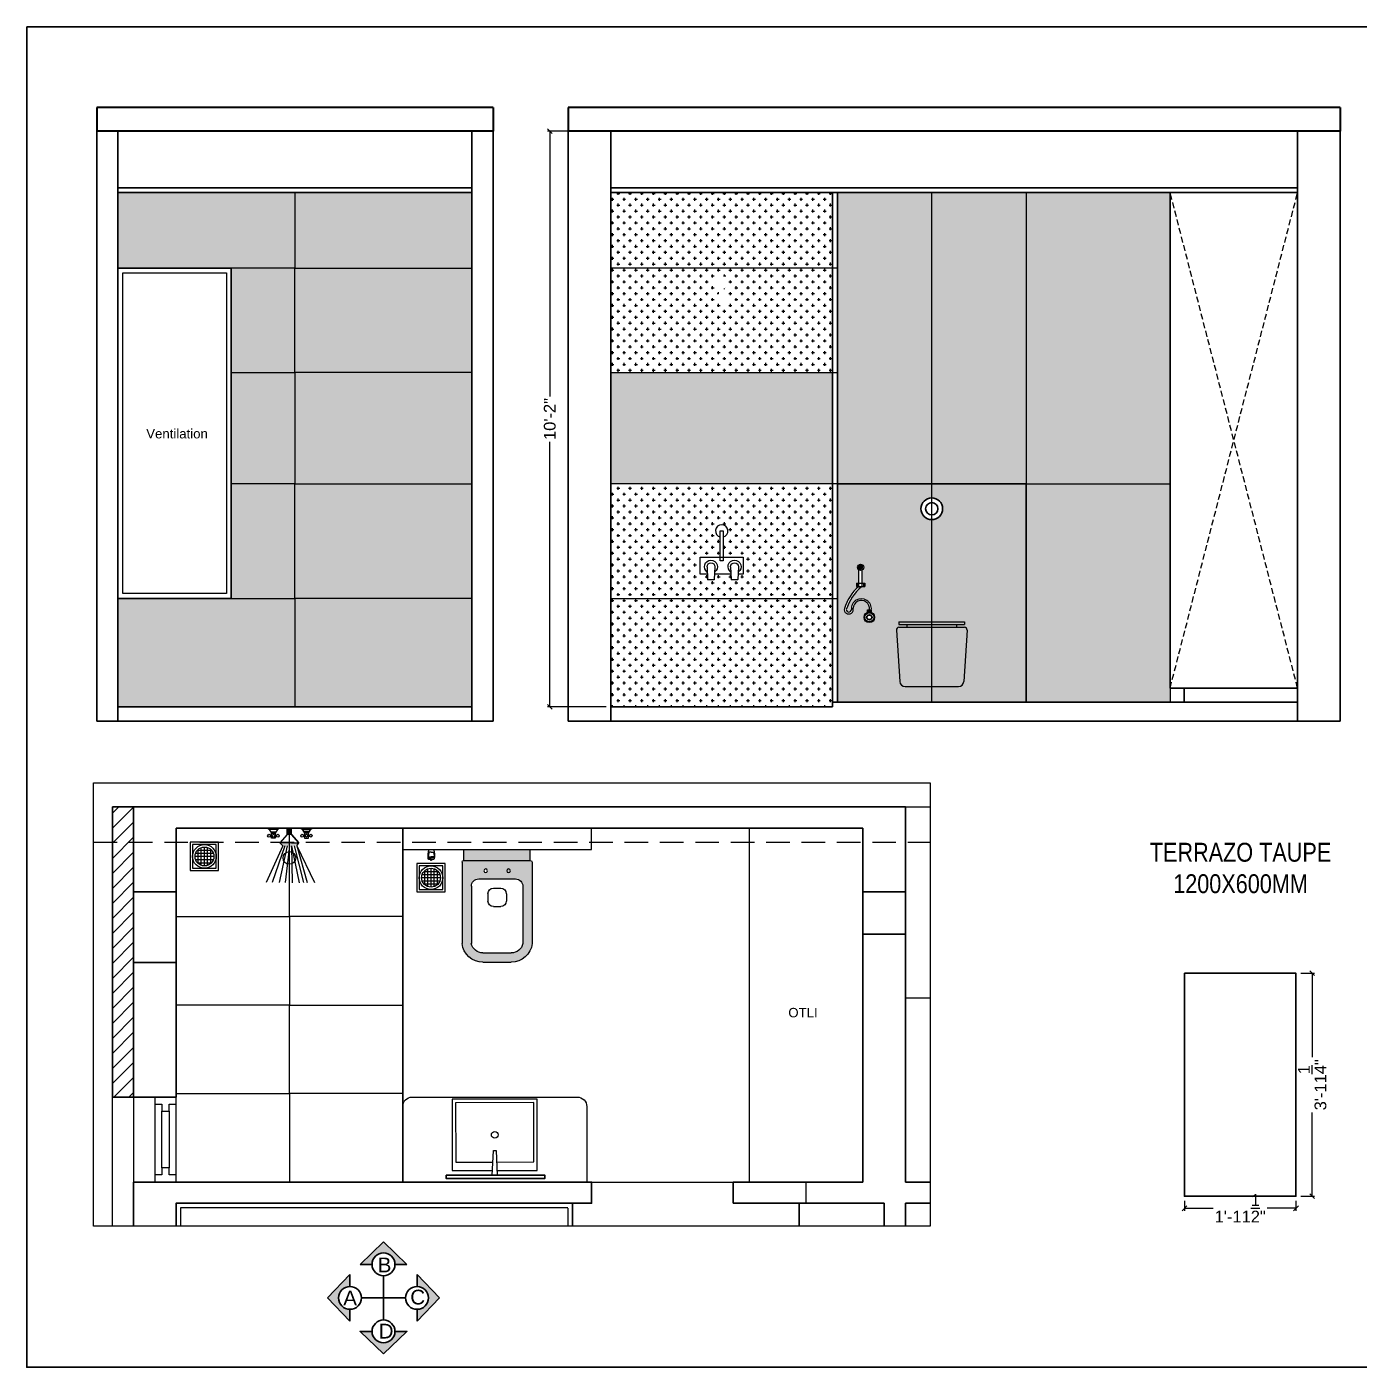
# Model space of a CAD drawing. Header units: millimetres. Extents: x 56222 to 3066687, y -650199 to -121287.
# Drawn here: x 156543.1 to 156825.4, y -181198 to -180914 of the extents above; entities that cross this region are included whole.
import ezdxf

# ---------------------------------------------------------------- set-up
doc = ezdxf.new("R2010")
doc.units = ezdxf.units.MM
doc.header["$MEASUREMENT"] = 0
doc.header["$PDMODE"] = 35
doc.linetypes.add('DASHED2', pattern=[0.375, 0.25, -0.125])
doc.linetypes.add('HIDDEN', pattern=[0.375, 0.25, -0.125])
doc.layers.get('Defpoints').update_dxf_attribs({"color": 220})
for name, color, linetype, lineweight in [('BEAM', 160, 'HIDDEN', 25), ('COLUMN', 1, 'Continuous', 30), ('dim05', 1, 'Continuous', 13), ('DIMENSIONS', 164, 'Continuous', 9), ('ELEC.', 5, 'Continuous', 20), ('Electrical', 84, 'Continuous', 30), ('ELEVATION', 250, 'Continuous', 9), ('FIRST FLOOR', 7, 'Continuous', 9), ('FIRST FLOOR ( DW_RAIL )', 7, 'Continuous', 9), ('FIRST FLOOR ( TEXT )', 7, 'Continuous', 9), ('FIRST FLOOR_( PLine )_', 251, 'Continuous', 30), ('Flooring', 253, 'Continuous', 30), ('FURNITURE', 32, 'Continuous', 9), ('GROUND FLOOR  ( DIM )', 7, 'Continuous', 9), ('HACHA', 253, 'Continuous', 5), ('Text', 7, 'Continuous', 15), ('TILE', 14, 'Continuous', 9), ('UTILITY', 48, 'Continuous', 9), ('wall', 7, 'Continuous', 30), ('XX~SLAB ( BEAM )~ ( DIM )', 7, 'Continuous', 9)]:
    doc.layers.add(name, color=color, linetype=linetype, lineweight=lineweight)
doc.layers.add('SANIT', color=232, linetype='Continuous')
doc.layers.add('WC-DET', color=8, linetype='Continuous')
doc.layers.add('XX~SLAB ( PLINE )', color=251, linetype='Continuous', plot=False)
doc.styles.add('Arial', font='arial.ttf')
doc.styles.add('KATHA', font='swissc.ttf')
doc.styles.get("Standard").update_dxf_attribs({"font": 'arial.ttf', "height": 6})
doc.dimstyles.new('ISO-25', dxfattribs={"dimtxt": 2.5, "dimasz": 1, "dimexe": 0.5, "dimexo": 1, "dimtad": 0, "dimdec": 1, "dimlunit": 4, "dimtxsty": 'Standard', "dimblk": 'OBLIQUE', "dimcen": 2.5, "dimclrd": 1, "dimclre": 1, "dimclrt": 5, "dimadec": 0, "dimazin": 0, "dimtfac": 1, "dimtdec": 1, "dimtmove": 0, "dimatfit": 3, "dimfxl": 1, "dimlwd": -1, "dimarcsym": 0})
pattern_1 = [(0, (4120.6146, 1908.2608), (1.25, 1.25), [0.625, -1.875]), (90, (4120.9271, 1907.9483), (-1.25, 1.25), [0.625, -1.875])]
pattern_2 = [(45, (4120.61463, 1908.260756), (0.132582521472, 0.22097086912), [1, -0.5]), (135, (4120.61463, 1908.260756), (0.132582521472, -0.22097086912), [1, -0.5])]

# ---------------------------------------------------------------- blocks, each defined once
blk = doc.blocks.new('A$C07311617')
at = {"layer": 'UTILITY'}
h = blk.add_hatch(color=7, dxfattribs=at)
h.paths.add_polyline_path([(-3.13, 2.02), (-3.13, 0), (-3.74, 0), (-3.74, 0.46), (-3.74, 1.42)])
h.paths.add_polyline_path([(-3.13, 0), (-3.13, -0.46), (-3.13, -2.02), (-3.74, -1.59), (-3.74, -0.46), (-3.74, 0)])
h = blk.add_hatch(color=7, dxfattribs=at)
h.paths.add_polyline_path([(0, 0.46), (0, 0), (-1.35, 0), (-1.35, 0.46)])
h.paths.add_polyline_path([(0, 0), (0, -0.46), (-1.35, -0.46), (-1.35, 0)])
at = {"layer": 'UTILITY', "color": 7}
for p, q in [((-3.74, 1.42), (-11.52, 4.9)), ((-3.74, 0.94), (-11.52, 3.66)), ((-1.74, 3.79), (-1.74, 4.05)), ((-1.74, 2.99), (-1.74, 2.72)), ((-1.47, 3.79), (-1.47, 4.05)), ((-1.47, 2.99), (-1.47, 2.72)), ((-0.8, 3.9), (-0.8, 2.88)), ((-0.27, 2.44), (-0.27, 4.33)), ((-3.74, 0.46), (-11.52, 2.15)), ((-3.74, 0), (-11.52, 0.93)), ((-3.13, 2.02), (-3.74, 1.42)), ((-3.13, -0.46), (-3.13, 2.02)), ((-1.35, 0.46), (-3.13, 2.02)), ((-3.13, 0.46), (-3.13, 1.42)), ((-1.35, -0.46), (-1.35, 0.46)), ((-1.35, 0.46), (0, 0.46)), ((0, -0.46), (0, 0.46)), ((-3.74, -0.46), (-11.62, -0.61)), ((-3.74, -0.46), (-11.57, -2.09)), ((-3.74, -1.03), (-11.52, -2.96)), ((-3.74, -1.59), (-11.52, -5.3)), ((-3.74, -1.59), (-11.52, -3.73)), ((-3.74, -1.59), (-3.13, -2.02)), ((-3.13, -0.46), (-3.13, -2.02)), ((-1.35, -0.46), (-3.13, -2.02)), ((-1.35, -0.46), (0, -0.46)), ((-0.27, -2.68), (-0.27, -4.56)), ((-1.74, -3.22), (-1.74, -2.95)), ((-1.74, -4.02), (-1.74, -4.29)), ((-1.47, -3.22), (-1.47, -2.95)), ((-1.47, -4.02), (-1.47, -4.29)), ((-0.8, -4.13), (-0.8, -3.11))]:
    blk.add_line(p, q, dxfattribs=at)
for points in [[(-1.07, 2.99), (-2.14, 2.99), (-2.14, 3.79), (-1.07, 3.79)], [(-1.07, -3.22), (-2.14, -3.22), (-2.14, -4.02), (-1.07, -4.02)]]:
    blk.add_lwpolyline(points, close=True, dxfattribs=at)
for points in [[(-1.35, 0.46), (-3.13, 2.02)], [(-3.13, -2.02), (-1.35, -0.46)]]:
    blk.add_lwpolyline(points, dxfattribs=at)
for centre, radius in [((-1.6, 4.32), 0.298), ((-1.6, 3.39), 0.298), ((-6.31, 0), 1.33), ((-1.6, 2.45), 0.298), ((-1.6, -2.69), 0.298), ((-1.6, -3.62), 0.298), ((-1.6, -4.55), 0.298)]:
    blk.add_circle(centre, radius, dxfattribs=at)
for centre, start, end in [((-1.47, 5.26), 285.2551, 344.7449), ((-1.47, 1.52), 15.2551, 74.7449), ((-1.47, -1.75), 285.2551, 344.7449), ((-1.47, -5.49), 15.2551, 74.7449)]:
    blk.add_arc(centre, 1.52, start, end, dxfattribs=at)
blk = doc.blocks.new('_Oblique')
at = {"layer": 'wall', "color": 0, "lineweight": -2}
blk.add_line((-0.5, -0.5), (0.5, 0.5), dxfattribs=at)
blk = doc.blocks.new('*D424')
at = {"layer": 'Defpoints', "color": 0, "lineweight": 25, "transparency": 16777216}
for p in [(156788.39, -181161.75), (156812.01, -181161.75), (156812.01, -181164.31)]:
    blk.add_point(p, dxfattribs=at)
at = {"layer": 'dim05', "color": 1, "linetype": 'Continuous', "lineweight": -2, "transparency": 16777216}
for p, q in [((156788.39, -181162.75), (156788.39, -181164.81)), ((156812.01, -181162.75), (156812.01, -181164.81))]:
    blk.add_line(p, q, dxfattribs=at)
at = {"layer": 'dim05', "color": 1, "linetype": 'Continuous', "transparency": 16777216}
for p, q in [((156788.39, -181164.31), (156794.49, -181164.31)), ((156812.01, -181164.31), (156805.91, -181164.31))]:
    blk.add_line(p, q, dxfattribs=at)
at = {"layer": 'dim05', "color": 1, "transparency": 16777216, "rotation": 180}
blk.add_blockref('_Oblique', (156788.39, -181164.31), dxfattribs=at)
at = {"layer": 'dim05', "color": 1, "transparency": 16777216}
blk.add_blockref('_Oblique', (156812.01, -181164.31), dxfattribs=at)
at = {"layer": 'dim05', "color": 5, "lineweight": 25, "transparency": 16777216, "insert": (156800.2, -181164.31), "char_height": 2.5, "attachment_point": 5, "style": 'Arial'}
blk.add_mtext('1\'-11{\\H1x;\\S1/2;}"', dxfattribs=at)
blk = doc.blocks.new('*D425')
at = {"layer": 'Defpoints', "color": 0, "lineweight": 25, "transparency": 16777216}
for p in [(156812.01, -181114.51), (156815.46, -181114.51), (156812.01, -181161.75)]:
    blk.add_point(p, dxfattribs=at)
at = {"layer": 'dim05', "color": 1, "linetype": 'Continuous', "lineweight": -2, "transparency": 16777216}
for p, q in [((156813.01, -181114.51), (156815.96, -181114.51)), ((156813.01, -181161.75), (156815.96, -181161.75))]:
    blk.add_line(p, q, dxfattribs=at)
at = {"layer": 'dim05', "color": 1, "linetype": 'Continuous', "transparency": 16777216}
for p, q in [((156815.46, -181114.51), (156815.46, -181132.26)), ((156815.46, -181161.75), (156815.46, -181143.99))]:
    blk.add_line(p, q, dxfattribs=at)
at = {"layer": 'dim05', "color": 1, "transparency": 16777216}
for p, rotation in [((156815.46, -181114.51), 90), ((156815.46, -181161.75), 270)]:
    blk.add_blockref('_Oblique', p, dxfattribs=dict(at, rotation=rotation))
at = {"layer": 'dim05', "color": 5, "lineweight": 25, "transparency": 16777216, "insert": (156815.46, -181138.13), "char_height": 2.5, "attachment_point": 5, "rotation": 90, "style": 'Arial'}
blk.add_mtext('3\'-11{\\H1x;\\S1/4;}"', dxfattribs=at)
blk = doc.blocks.new('A$C3EC62B37')
at = {"layer": 'FURNITURE', "lineweight": 30, "ltscale": 0.25, "true_color": 0xffffff}
h = blk.add_hatch(color=7, dxfattribs=at)
h.dxf.hatch_style = 1
h.paths.add_polyline_path([(-12.22, 0), (-12.22, 2.35), (-26.26, 2.35), (-26.26, 0)])
h.paths.add_polyline_path([(-26.26, 2.35), (-12.22, 2.35, 0.414214), (-11.83, 2.74), (-11.83, 19.96, 0.388639), (-16.24, 23.87), (-22.38, 23.87, 0.379499), (-26.65, 19.96), (-26.65, 2.74, 0.414214)])
h.paths.add_polyline_path([(-15.35, 6.26), (-23.13, 6.26, -0.414214), (-24.7, 7.83), (-24.7, 19.96, -0.349567), (-22.37, 21.91), (-16.24, 21.91, -0.364948), (-13.78, 19.96), (-13.78, 7.83, -0.414214)], flags=16)
h.paths.add_polyline_path([(-18.46, 8.22), (-20.02, 8.22, -0.414214), (-21.2, 9.39), (-21.2, 10.96, -0.414214), (-20.02, 12.13), (-18.46, 12.13, -0.414214), (-17.28, 10.96), (-17.28, 9.39, -0.414214)], flags=0)
h.paths.add_polyline_path([(-22.06, 4.53, -1), (-21.27, 4.53, -1)], flags=16)
at = {"layer": 'FURNITURE', "color": 0, "linetype": 'ByBlock', "lineweight": -2}
for p, q in [((-22.24, 23.87), (-16.24, 23.87)), ((-26.65, 2.74), (-26.65, 19.96)), ((-24.7, 7.83), (-24.7, 19.96)), ((-22.24, 21.91), (-16.24, 21.91)), ((-13.78, 7.83), (-13.78, 19.96)), ((-11.83, 2.74), (-11.83, 19.96)), ((-20.02, 12.13), (-18.46, 12.13)), ((-21.2, 9.39), (-21.2, 10.96)), ((-17.28, 9.39), (-17.28, 10.96)), ((-23.13, 6.26), (-15.35, 6.26)), ((-20.02, 8.22), (-18.46, 8.22)), ((-26.26, 2.35), (-12.22, 2.35)), ((-26.26, 2.35), (-26.26, 0)), ((-26.26, 0), (-12.22, 0)), ((-26.26, 0), (-12.22, 0)), ((-12.22, 2.35), (-12.22, 0))]:
    blk.add_line(p, q, dxfattribs=at)
for centre in [(-21.66, 4.53), (-16.81, 4.53)]:
    blk.add_circle(centre, 0.391, dxfattribs=at)
for centre, radius, start, end in [((-22.31, 19.5), 4.37, 89.0873, 174.0395), ((-16.17, 19.5), 4.37, 5.9605, 90.9127), ((-22.31, 19.48), 2.44, 88.437, 168.6348), ((-16.17, 19.48), 2.44, 11.3652, 91.563), ((-20.02, 10.96), 1.17, 90, 180), ((-18.46, 10.96), 1.17, 0, 90), ((-20.02, 9.39), 1.17, 180, 270), ((-18.46, 9.39), 1.17, 270, 0), ((-23.13, 7.83), 1.57, 180, 270), ((-15.35, 7.83), 1.57, 270, 0), ((-26.26, 2.74), 0.391, 180, 270), ((-12.22, 2.74), 0.391, 270, 0)]:
    blk.add_arc(centre, radius, start, end, dxfattribs=at)
blk = doc.blocks.new('NAHNYsquare')
at = {"color": 253}
for p, q in [((4.89, -2.32), (1.11, -2.32)), ((4.49, -1.65), (1.51, -1.65)), ((1.67, -4.48), (1.67, -1.49)), ((2.33, -4.87), (2.33, -1.1)), ((3, -0.99), (3, -4.99)), ((3.67, -4.87), (3.67, -1.1)), ((4.33, -4.48), (4.33, -1.49)), ((5, -2.99), (1, -2.99)), ((4.89, -3.65), (1.11, -3.65)), ((4.49, -4.32), (1.51, -4.32))]:
    blk.add_line(p, q, dxfattribs=at)
for points in [[(0, -5.99), (6, -5.99), (6, 0.01), (0, 0.01)], [(0.5, -5.49), (5.5, -5.49), (5.5, -0.49), (0.5, -0.49)]]:
    blk.add_lwpolyline(points, close=True)
for radius in [2.5, 2]:
    blk.add_circle((3, -2.99), radius)
blk = doc.blocks.new('A$C775F2B7C')
at = {"layer": 'WC-DET', "color": 7}
for points in [[(0.02, 0.076), (0.007, 0.076, 0.150223), (0, 0.06), (0, 0.037), (0.007, 0.004, 0.333354), (0.011, 0), (0.025, 0), (0.038, 0, 0.333354), (0.043, 0.004), (0.05, 0.037), (0.05, 0.06, 0.150223), (0.043, 0.076), (0.03, 0.076)], [(0.025, 0.02), (0.012, 0.02, -0.354974), (0.007, 0.023), (0, 0.057)], [(0.02, 0.076), (0.02, 0.082, -0.414214), (0.021, 0.083), (0.025, 0.083)], [(0.025, 0.076), (0.02, 0.076, 0.150223)], [(0.03, 0.076), (0.03, 0.082, 0.414214), (0.029, 0.083), (0.025, 0.083)], [(0.025, 0.02), (0.038, 0.02, 0.354974), (0.042, 0.023), (0.05, 0.057)]]:
    blk.add_lwpolyline(points, format="xyb", dxfattribs=at)
at = {"layer": 'WC-DET'}
for points in [[(0, 0.063), (0.025, 0.063)], [(0, 0.057), (0.025, 0.057)], [(0.001, 0.065), (0.025, 0.065)], [(0.049, 0.065), (0.025, 0.065)], [(0.049, 0.063), (0.025, 0.063)], [(0.05, 0.057), (0.025, 0.057)]]:
    blk.add_lwpolyline(points, dxfattribs=at)
at = {"layer": 'WC-DET', "color": 7}
blk.add_lwpolyline([(0.03, 0.076), (0.025, 0.076)], dxfattribs=at)
blk = doc.blocks.new('sda sdasd')
at = {"ltscale": 0.25, "true_color": 0xffffff}
h = blk.add_hatch(color=7, dxfattribs=at)
h.dxf.hatch_style = 1
h.paths.add_polyline_path([(46521.76, -32072.17, 0.433848), (46521.2, -32071.58), (46507.32, -32071.58, 0.433848), (46506.76, -32072.17), (46507.49, -32083.1, 0.394848), (46508.6, -32084.15), (46519.92, -32084.15, 0.394848), (46521.03, -32083.1)])
h.paths.add_polyline_path([(46521.2, -32070.46), (46507.32, -32070.46), (46507.32, -32071.02), (46521.2, -32071.02)])
h.paths.add_polyline_path([(46519.53, -32071.02), (46508.99, -32071.02), (46508.99, -32071.58), (46519.53, -32071.58)])
at = {"layer": 'SANIT'}
for p, q in [((46507.32, -32070.46), (46507.32, -32071.02)), ((46507.32, -32070.46), (46521.2, -32070.46)), ((46507.32, -32071.02), (46521.2, -32071.02)), ((46507.32, -32071.58), (46521.2, -32071.58)), ((46508.99, -32071.02), (46508.99, -32071.58)), ((46519.53, -32071.02), (46519.53, -32071.58)), ((46521.2, -32070.46), (46521.2, -32071.02)), ((46506.76, -32072.17), (46507.49, -32083.1)), ((46521.76, -32072.17), (46521.03, -32083.1)), ((46508.6, -32084.15), (46519.92, -32084.15))]:
    blk.add_line(p, q, dxfattribs=at)
for centre, radius, start, end in [((46507.32, -32072.14), 0.558, 90, 183.8141), ((46521.2, -32072.14), 0.558, 356.1859, 90), ((46508.6, -32083.03), 1.12, 183.8141, 270), ((46519.92, -32083.03), 1.12, 270, 356.1859)]:
    blk.add_arc(centre, radius, start, end, dxfattribs=at)
blk = doc.blocks.new('404COK-E')
for p, q in [((0.82, 0, 1), (0.7, -2.68, 1)), ((-0.82, 0, 1), (-0.7, -2.68, 1)), ((-0.57, -2.8, 1), (0.57, -2.8, 1))]:
    blk.add_line(p, q)
for centre, radius, start, end in [((0, 0, 1), 1.38, 304.096, 235.904), ((0, 0, 1), 0.824, 0, 180), ((-0.57, -2.68, 1), 0.125, 180, 270), ((0.57, -2.68, 1), 0.125, 270, 0)]:
    blk.add_arc(centre, radius, start, end)
blk = doc.blocks.new('HANDSPRAY')
at = {"layer": 'SANIT'}
h = blk.add_hatch(dxfattribs=at)
h.set_pattern_fill('DOTS', color=256, scale=100, angle=270, style=0)
h.set_pattern_definition([(90, (24140.49514, 35168.0262), (0.2395833333, 0.1197916667), [0, -0.2395833333])])
h.paths.add_polyline_path([(20863.85, 3019.23, -1), (20863.05, 3019.23, -1)])
for p, q in [((20863.11, 3015.12), (20863.11, 3018.66)), ((20863.79, 3015.12), (20863.79, 3018.66)), ((20862.56, 3015.89), (20862.86, 3015.89)), ((20862.56, 3015.89), (20862.56, 3015.12)), ((20862.56, 3015.12), (20864.33, 3015.12)), ((20862.86, 3015.89), (20862.86, 3015.12)), ((20864.04, 3015.89), (20864.33, 3015.89)), ((20864.04, 3015.89), (20864.04, 3015.12)), ((20864.33, 3015.89), (20864.33, 3015.12)), ((20864.94, 3010.18), (20865.73, 3010.18)), ((20864.94, 3009.63), (20864.94, 3010.18)), ((20865.05, 3010.18), (20865.05, 3009.68)), ((20865.17, 3009.53), (20865.17, 3009.52)), ((20865.21, 3010.18), (20865.21, 3009.71)), ((20865.47, 3010.18), (20865.47, 3009.7)), ((20865.5, 3009.53), (20865.5, 3009.51)), ((20865.63, 3010.18), (20865.63, 3009.66)), ((20865.73, 3009.63), (20865.73, 3010.18))]:
    blk.add_line(p, q, dxfattribs=at)
blk.add_lwpolyline([(20862.86, 3015.89), (20864.33, 3015.89)], dxfattribs=at)
for centre, radius in [((20863.45, 3019.23), 0.663), ((20863.45, 3019.23), 0.398), ((20865.31, 3008.61), 1.11), ((20865.31, 3008.61), 0.929), ((20865.31, 3008.61), 0.575), ((20865.31, 3008.61), 0.486)]:
    blk.add_circle(centre, radius, dxfattribs=at)
for centre, radius, start, end in [((20869.69, 3007.47), 10.13, 130.9639, 162.7048), ((20871.18, 3006.67), 11.34, 131.8666, 161.6382), ((20863.62, 3010.44), 2.12, 353.1553, 184.7321), ((20863.62, 3010.44), 1.75, 353.1553, 176.3727), ((20860.95, 3010.28), 0.955, 168.0925, 16.222), ((20860.96, 3010.27), 0.543, 182.6562, 359.3006)]:
    blk.add_arc(centre, radius, start, end, dxfattribs=at)
blk = doc.blocks.new('*D653')
at = {"layer": 'Defpoints', "color": 0, "lineweight": 25, "transparency": 16777216}
for p in [(156653.93, -180936.06), (156666.85, -180936.06), (156666.85, -181058.06)]:
    blk.add_point(p, dxfattribs=at)
at = {"layer": 'dim05', "color": 1, "linetype": 'Continuous', "lineweight": -2, "transparency": 16777216}
for p, q in [((156665.85, -180936.06), (156653.43, -180936.06)), ((156665.85, -181058.06), (156653.43, -181058.06))]:
    blk.add_line(p, q, dxfattribs=at)
at = {"layer": 'dim05', "color": 1, "linetype": 'Continuous', "transparency": 16777216}
for p, q in [((156653.93, -180936.06), (156653.93, -180992.26)), ((156653.93, -181058.06), (156653.93, -181001.87))]:
    blk.add_line(p, q, dxfattribs=at)
at = {"layer": 'dim05', "color": 1, "transparency": 16777216}
for p, rotation in [((156653.93, -180936.06), 90), ((156653.93, -181058.06), 270)]:
    blk.add_blockref('_Oblique', p, dxfattribs=dict(at, rotation=rotation))
at = {"layer": 'dim05', "color": 5, "lineweight": 25, "transparency": 16777216, "insert": (156653.93, -180997.06), "char_height": 2.5, "attachment_point": 5, "rotation": 90, "style": 'Arial'}
blk.add_mtext('10\'-2"', dxfattribs=at)

msp = doc.modelspace()

# ---------------------------------------------------------------- hatches: boundary and pattern name
at = {"layer": 'GROUND FLOOR  ( DIM )'}
h = msp.add_hatch(dxfattribs=at)
h.set_pattern_fill('ANSI31', color=256, scale=18, style=0)
h.set_pattern_definition([(45, (18297.9014, -13845.1994), (-1.590990258, 1.590990258), [])])
h.paths.add_polyline_path([(156561.263, -181079.249), (156565.763, -181079.249), (156565.763, -181140.749), (156561.263, -181140.749)])
at = {"layer": 'Text', "true_color": 0x939598}
h = msp.add_hatch(color=252, dxfattribs=at)
h.dxf.hatch_style = 1
h.paths.add_polyline_path([(156630.561, -181183.293), (156625.8, -181178.338), (156625.8, -181180.872, -1), (156625.8, -181185.713), (156625.8, -181188.247)])
h.paths.add_polyline_path([(156623.652, -181190.395), (156621.118, -181190.395, -0.4142136), (156618.697, -181192.816, -0.4142136), (156616.277, -181190.395), (156613.743, -181190.395), (156618.697, -181195.156)])
h.paths.add_polyline_path([(156611.595, -181188.247), (156611.595, -181185.713, -1), (156611.595, -181180.872), (156611.595, -181178.338), (156606.834, -181183.293)])
h.paths.add_polyline_path([(156618.697, -181173.77, -0.4142136), (156621.118, -181176.19), (156623.652, -181176.19), (156618.697, -181171.429), (156613.743, -181176.19), (156616.277, -181176.19, -0.4142136)])
at = {"layer": 'XX~SLAB ( BEAM )~ ( DIM )', "linetype": 'Continuous', "lineweight": 25, "true_color": 0xcc9071, "transparency": 33554607}
h = msp.add_hatch(dxfattribs=at)
h.set_pattern_fill('CROSS', color=33, scale=5)
h.set_pattern_definition(pattern_1)
h.paths.add_polyline_path([(156637.443, -181035.064), (156599.943, -181035.064), (156599.943, -181058.064), (156637.443, -181058.064)])
h.paths.add_polyline_path([(156599.943, -181035.064), (156562.443, -181035.064), (156562.443, -181058.064), (156599.943, -181058.064)])
h.paths.add_polyline_path([(156637.443, -181010.82), (156599.943, -181010.82), (156599.943, -181035.064), (156637.443, -181035.064)])
h.paths.add_polyline_path([(156599.943, -181010.82), (156586.443, -181010.82), (156586.443, -181035.064), (156599.943, -181035.064)])
h.paths.add_polyline_path([(156637.443, -180965.064), (156599.943, -180965.064), (156599.943, -180987.198), (156637.443, -180987.198)])
h.paths.add_polyline_path([(156599.943, -180965.064), (156586.443, -180965.064), (156586.443, -180987.198), (156599.943, -180987.198)])
h.paths.add_polyline_path([(156637.443, -180949.064), (156599.943, -180949.064), (156599.943, -180965.064), (156637.443, -180965.064)])
h.paths.add_polyline_path([(156599.943, -180949.064), (156562.443, -180949.064), (156562.443, -180965.064), (156586.443, -180965.064), (156599.943, -180965.064)])
h = msp.add_hatch(dxfattribs=at)
h.set_pattern_fill('CROSS', color=33, scale=5)
h.set_pattern_definition(pattern_1)
h.paths.add_polyline_path([(156713.847, -181035.064), (156666.847, -181035.064), (156666.847, -181058.064), (156713.847, -181058.064)])
h.paths.add_polyline_path([(156713.847, -181010.82), (156666.847, -181010.82), (156666.847, -181035.064), (156713.847, -181035.064)])
h.paths.add_polyline_path([(156694.879, -181026.316), (156694.879, -181029.93), (156693.813, -181029.93), (156693.762, -181031.027, -0.4142136), (156693.637, -181031.152), (156692.489, -181031.152, -0.3871275), (156692.364, -181031.038), (156692.312, -181029.93), (156688.813, -181029.93), (156688.762, -181031.027, -0.4142136), (156688.637, -181031.152), (156687.489, -181031.152, -0.3871275), (156687.364, -181031.038), (156687.312, -181029.93), (156685.814, -181029.93), (156685.814, -181026.316), (156690.046, -181026.316), (156690.046, -181022.058, -8.6729283), (156690.648, -181022.058), (156690.648, -181026.316)], flags=16)
h.paths.add_polyline_path([(156713.847, -180965.064), (156666.847, -180965.064), (156666.847, -180987.198), (156713.847, -180987.198)])
h.paths.add_polyline_path([(156692.39, -180972.362), (156688.357, -180972.362), (156689.901, -180970.19), (156689.901, -180969.443, -5.8284271), (156690.847, -180969.443), (156690.847, -180970.19)], flags=16)
h.paths.add_polyline_path([(156713.847, -180949.064), (156666.847, -180949.064), (156666.847, -180965.064), (156713.847, -180965.064)])
at = {"layer": 'XX~SLAB ( BEAM )~ ( DIM )', "linetype": 'Continuous', "lineweight": 25, "true_color": 0xeee0cd, "transparency": 33554687}
h = msp.add_hatch(dxfattribs=at)
h.set_pattern_fill('HOUND', color=254, angle=45)
h.set_pattern_definition([(45, (3514.75256, -139.32774), (0.132582521472, 0.22097086912), [1, -0.5]), (135, (3514.75256, -139.32774), (0.132582521472, -0.22097086912), [1, -0.5])])
h.paths.add_polyline_path([(156785.343, -181010.82), (156754.847, -181010.82), (156754.847, -181057.064), (156785.343, -181057.064)])
h.paths.add_polyline_path([(156785.343, -180949.064), (156754.847, -180949.064), (156754.847, -181010.82), (156785.343, -181010.82)])
h.paths.add_polyline_path([(156754.847, -181010.82), (156734.847, -181010.82), (156734.847, -181013.76, -0.4142136), (156737.151, -181016.064, -0.4142136), (156734.847, -181018.368), (156734.847, -181040.064), (156741.79, -181040.064), (156741.79, -181040.623), (156740.114, -181040.623), (156740.114, -181041.181), (156741.79, -181041.181, -0.4338481), (156742.347, -181041.777), (156741.618, -181052.705, -0.3948479), (156740.504, -181053.747), (156734.847, -181053.747), (156734.847, -181057.064), (156754.847, -181057.064)])
h.paths.add_polyline_path([(156734.847, -181018.368, -0.4142136), (156732.543, -181016.064, -0.4142136), (156734.847, -181013.76), (156734.847, -181010.82), (156714.847, -181010.82), (156714.847, -181057.064), (156734.847, -181057.064), (156734.847, -181053.747), (156729.19, -181053.747, -0.3948479), (156728.075, -181052.705), (156727.347, -181041.777, -0.4338481), (156727.904, -181041.181), (156729.58, -181041.181), (156729.58, -181040.623), (156727.904, -181040.623), (156727.904, -181040.064), (156734.847, -181040.064)])
h.paths.add_polyline_path([(156720.428, -181028.466, -0.2642405), (156720.104, -181029.035), (156720.104, -181031.813), (156720.649, -181031.813), (156720.649, -181032.582), (156719.932, -181032.582, 0.1306389), (156716.737, -181037.456, 0.9711369), (156717.823, -181037.437, -1.1064971), (156722.048, -181037.515), (156722.048, -181038.072, -0.3034395), (156722.731, -181039.093, -1), (156720.52, -181039.093, -0.3165821), (156721.252, -181038.053), (156721.252, -181037.515), (156721.675, -181037.515, 1.0416003), (156718.189, -181037.151, -1.2814332), (156716.337, -181037.221, -0.1393883), (156719.369, -181032.582), (156718.88, -181032.582), (156718.88, -181031.813), (156719.175, -181031.813), (156719.425, -181031.813), (156719.425, -181029.035, -0.2642405), (156719.101, -181028.466, -1)], flags=16)
h.paths.add_polyline_path([(156720.163, -181028.466, -1), (156719.367, -181028.466, -1)], flags=0)
h.paths.add_polyline_path([(156722.554, -181039.093, -1), (156720.697, -181039.093, -1)], flags=0)
h.paths.add_polyline_path([(156722.2, -181039.093, -1), (156721.051, -181039.093, -1)], flags=0)
h.paths.add_polyline_path([(156722.112, -181039.093, -1), (156721.139, -181039.093, -1)], flags=0)
h = msp.add_hatch(dxfattribs=at)
h.set_pattern_fill('HOUND', color=254, angle=45)
h.set_pattern_definition(pattern_2)
h.paths.add_polyline_path([(156754.847, -180949.064), (156734.847, -180949.064), (156734.847, -181010.82), (156754.847, -181010.82)])
h.paths.add_polyline_path([(156734.847, -180949.064), (156714.847, -180949.064), (156714.847, -181010.82), (156734.847, -181010.82)])
at = {"layer": 'XX~SLAB ( BEAM )~ ( DIM )', "linetype": 'Continuous', "lineweight": 25, "true_color": 0x99371e, "transparency": 33554607}
h = msp.add_hatch(dxfattribs=at)
h.set_pattern_fill('HOUND', color=24, angle=45)
h.set_pattern_definition(pattern_2)
h.paths.add_polyline_path([(156637.443, -180987.198), (156599.943, -180987.198), (156599.943, -181010.82), (156637.443, -181010.82)])
h.paths.add_polyline_path([(156599.943, -180987.198), (156586.443, -180987.198), (156586.443, -181010.82), (156599.943, -181010.82)])
h = msp.add_hatch(dxfattribs=at)
h.set_pattern_fill('HOUND', color=24, angle=45)
h.set_pattern_definition(pattern_2)
h.paths.add_polyline_path([(156713.847, -180987.198), (156666.847, -180987.198), (156666.847, -181010.82), (156713.847, -181010.82)])

# ---------------------------------------------------------------- linework, layer by layer
at = {"color": 6, "lineweight": 30}
for p, q in [((156637.443, -180948.064), (156562.443, -180948.064)), ((156812.347, -180948.064), (156666.847, -180948.064)), ((156637.443, -180949.064), (156562.443, -180949.064)), ((156812.347, -180949.064), (156666.847, -180949.064))]:
    msp.add_line(p, q, dxfattribs=at)
at = {"color": 3, "lineweight": 30, "ltscale": 0.25}
for radius in [2.304, 1.304]:
    msp.add_circle((156734.847, -181016.064), radius, dxfattribs=at)
at = {"layer": 'BEAM', "ltscale": 20}
msp.add_line((156557.265, -181086.749), (156734.478, -181086.749), dxfattribs=at)
at = {"layer": 'COLUMN'}
for points in [[(156565.763, -181097.249), (156574.763, -181097.249), (156574.763, -181112.249), (156565.763, -181112.249)], [(156720.263, -181097.249), (156729.263, -181097.249), (156729.263, -181106.249), (156720.263, -181106.249)]]:
    msp.add_lwpolyline(points, close=True, dxfattribs=at)
at = {"layer": 'dim05', "color": 1, "lineweight": 35}
for p, q in [((156641.943, -180931.064), (156557.943, -180931.064)), ((156557.943, -180931.064), (156557.943, -180936.064)), ((156641.943, -180931.064), (156641.943, -180936.064)), ((156821.347, -180931.064), (156657.847, -180931.064)), ((156657.847, -180931.064), (156657.847, -180936.064)), ((156821.347, -180931.064), (156821.347, -180936.064)), ((156641.943, -180936.064), (156557.943, -180936.064)), ((156821.347, -180936.064), (156657.847, -180936.064))]:
    msp.add_line(p, q, dxfattribs=at)
at = {"layer": 'DIMENSIONS', "color": 18, "lineweight": 30, "true_color": 0x000000}
for p, q in [((156618.697, -181171.429), (156613.743, -181176.19)), ((156618.697, -181171.429), (156623.652, -181176.19)), ((156606.834, -181183.293), (156611.595, -181178.338)), ((156611.595, -181180.872), (156611.595, -181178.338)), ((156616.277, -181176.19), (156613.743, -181176.19)), ((156621.118, -181176.19), (156623.652, -181176.19)), ((156625.8, -181180.872), (156625.8, -181178.338)), ((156630.561, -181183.293), (156625.8, -181178.338)), ((156606.834, -181183.293), (156611.595, -181188.247)), ((156611.595, -181185.713), (156611.595, -181188.247))]:
    msp.add_line(p, q, dxfattribs=at)
at = {"layer": 'ELEVATION', "lineweight": 25, "transparency": 33554600}
msp.add_lwpolyline([(156557.265, -181074.16), (156734.478, -181074.16), (156734.478, -181168.099), (156557.265, -181168.099)], close=True, dxfattribs=at)
at = {"layer": 'FIRST FLOOR'}
for p, q in [((156565.763, -181079.249), (156565.763, -181168.099)), ((156565.763, -181079.249), (156734.478, -181079.249)), ((156729.263, -181158.749), (156729.263, -181079.249)), ((156574.763, -181158.749), (156574.763, -181083.749)), ((156574.763, -181083.749), (156720.263, -181083.749)), ((156720.263, -181158.749), (156720.263, -181083.749)), ((156565.763, -181140.749), (156574.763, -181140.749)), ((156565.763, -181158.749), (156720.263, -181158.749)), ((156662.763, -181163.249), (156662.763, -181158.749)), ((156708.263, -181163.249), (156708.263, -181158.749)), ((156729.263, -181158.749), (156734.478, -181158.749)), ((156574.763, -181168.099), (156574.763, -181163.249)), ((156574.763, -181163.249), (156662.763, -181163.249)), ((156692.763, -181163.249), (156724.763, -181163.249)), ((156724.763, -181163.249), (156724.763, -181168.099)), ((156729.263, -181163.249), (156734.478, -181163.249)), ((156729.263, -181163.249), (156729.263, -181168.099))]:
    msp.add_line(p, q, dxfattribs=at)
at = {"layer": 'FIRST FLOOR', "ltscale": 0.7}
msp.add_lwpolyline([(156561.263, -181168.099), (156561.263, -181079.249), (156565.763, -181079.249)], dxfattribs=at)
at = {"layer": 'FIRST FLOOR ( DW_RAIL )'}
msp.add_lwpolyline([(156570.263, -181140.749), (156570.263, -181142.249), (156571.763, -181142.249), (156571.763, -181143.749), (156573.263, -181143.749), (156573.263, -181155.749), (156571.763, -181155.749), (156571.763, -181157.249), (156570.263, -181157.249), (156570.263, -181158.749), (156574.763, -181158.749), (156574.763, -181157.249), (156573.263, -181157.249), (156573.263, -181155.749), (156571.763, -181155.749), (156571.763, -181143.749), (156573.263, -181143.749), (156573.263, -181142.249), (156574.763, -181142.249), (156574.763, -181140.749), (156570.263, -181140.749), (156570.263, -181158.749), (156574.763, -181158.749), (156574.763, -181140.749)], close=True, dxfattribs=at)
at = {"layer": 'FIRST FLOOR_( PLine )_'}
for p, q in [((156729.263, -181079.249), (156565.763, -181079.249)), ((156565.763, -181079.249), (156565.763, -181140.749)), ((156729.263, -181158.749), (156729.263, -181079.249)), ((156574.763, -181083.749), (156720.263, -181083.749)), ((156574.763, -181140.749), (156574.763, -181083.749)), ((156720.263, -181083.749), (156720.263, -181158.749)), ((156565.763, -181140.749), (156574.763, -181140.749)), ((156720.263, -181158.749), (156692.763, -181158.749)), ((156692.763, -181158.749), (156692.763, -181163.249)), ((156734.478, -181158.749), (156729.263, -181158.749)), ((156692.763, -181163.249), (156724.763, -181163.249)), ((156724.763, -181163.249), (156724.763, -181168.099)), ((156729.263, -181168.099), (156729.263, -181163.249)), ((156729.263, -181163.249), (156734.478, -181163.249))]:
    msp.add_line(p, q, dxfattribs=at)
for points in [[(156574.763, -181163.249), (156662.763, -181163.249), (156662.763, -181158.749), (156565.763, -181158.749), (156565.763, -181163.249)], [(156565.763, -181163.249), (156565.763, -181168.099)], [(156574.763, -181168.099), (156574.763, -181163.249)]]:
    msp.add_lwpolyline(points, dxfattribs=at)
at = {"layer": 'Flooring', "ltscale": 4}
for p, q in [((156637.443, -181058.064), (156562.443, -181058.064)), ((156713.847, -181058.064), (156666.847, -181058.064))]:
    msp.add_line(p, q, dxfattribs=at)
msp.add_lwpolyline([(156713.847, -181058.064), (156713.847, -181057.064), (156812.347, -181057.064)], dxfattribs=at)
at = {"layer": 'FURNITURE', "lineweight": 30}
for p, q in [((156785.347, -181054.064), (156785.347, -180949.064)), ((156812.347, -181054.064), (156785.347, -181054.064)), ((156788.347, -181057.064), (156788.347, -181054.064)), ((156706.763, -181163.249), (156706.763, -181168.099))]:
    msp.add_line(p, q, dxfattribs=at)
at = {"layer": 'FURNITURE', "color": 5, "lineweight": 30, "ltscale": 10000}
msp.add_line((156622.763, -181158.749), (156622.763, -181083.749), dxfattribs=at)
at = {"layer": 'FURNITURE'}
for p, q in [((156696.263, -181158.749), (156696.263, -181083.749)), ((156734.478, -181119.749), (156729.263, -181119.749)), ((156575.763, -181164.153), (156657.763, -181164.153)), ((156575.763, -181168.099), (156575.763, -181164.153)), ((156657.763, -181164.249), (156657.763, -181168.099))]:
    msp.add_line(p, q, dxfattribs=at)
msp.add_lwpolyline([(156661.763, -181158.749), (156622.763, -181158.749), (156622.763, -181142.743, -0.4142132), (156624.763, -181140.743), (156659.763, -181140.743, -0.4142139), (156661.763, -181142.743)], format="xyb", close=True, dxfattribs=at)
for points in [[(156642.756, -181156.3), (156651.268, -181156.285), (156651.259, -181141.191), (156633.259, -181141.212), (156633.268, -181156.306), (156641.78, -181156.3)], [(156642.669, -181154.499), (156650.546, -181154.485), (156650.539, -181141.912), (156633.979, -181141.932), (156633.986, -181154.505), (156641.865, -181154.5)]]:
    msp.add_lwpolyline(points, dxfattribs=at)
msp.add_lwpolyline([(156641.98, -181152.083), (156642.551, -181152.083), (156642.809, -181157.38), (156641.729, -181157.381)], close=True, dxfattribs=at)
at = {"layer": 'FURNITURE', "color": 5, "lineweight": 30, "ltscale": 10000}
msp.add_lwpolyline([(156631.975, -181157.26), (156652.843, -181157.26), (156652.843, -181157.999), (156631.975, -181157.999)], close=True, dxfattribs=at)
at = {"layer": 'FURNITURE', "lineweight": 30}
msp.add_lwpolyline([(156574.763, -181168.099), (156574.763, -181163.249), (156658.763, -181163.249), (156658.763, -181168.099)], dxfattribs=at)
at = {"layer": 'FURNITURE'}
msp.add_circle((156642.263, -181148.738), 0.72, dxfattribs=at)
at = {"layer": 'GROUND FLOOR  ( DIM )'}
msp.add_lwpolyline([(156565.763, -181079.249), (156561.263, -181079.249), (156561.263, -181140.749), (156574.763, -181140.749)], dxfattribs=at)
msp.add_lwpolyline([(156561.263, -181079.249), (156565.763, -181079.249), (156565.763, -181140.749), (156561.263, -181140.749)], close=True, dxfattribs=at)
at = {"layer": 'HACHA', "color": 5, "lineweight": 30}
for p, q in [((156713.847, -181057.064), (156713.847, -180949.064)), ((156714.847, -181057.064), (156714.847, -180949.064))]:
    msp.add_line(p, q, dxfattribs=at)
at = {"layer": 'Text', "color": 18, "lineweight": 30, "true_color": 0x000000}
for p, q in [((156618.697, -181178.611), (156618.697, -181187.974)), ((156630.561, -181183.293), (156625.8, -181188.247)), ((156625.8, -181185.713), (156625.8, -181188.247))]:
    msp.add_line(p, q, dxfattribs=at)
for points in [[(156614.016, -181183.293), (156623.379, -181183.293)], [(156618.697, -181195.156), (156613.745, -181190.391), (156616.277, -181190.393)], [(156618.697, -181195.156), (156623.65, -181190.391), (156621.118, -181190.393)]]:
    msp.add_lwpolyline(points, dxfattribs=at)
for centre in [(156618.697, -181176.19), (156611.595, -181183.293), (156625.8, -181183.293), (156618.697, -181190.395)]:
    msp.add_circle(centre, 2.421, dxfattribs=at)
at = {"layer": 'TILE', "color": 27, "linetype": 'Continuous', "lineweight": 25, "true_color": 0x7d5120}
for points in [[(156666.847, -180949.064), (156714.847, -180949.064), (156714.847, -180965.064), (156666.847, -180965.064)], [(156666.847, -180987.198), (156714.847, -180987.198), (156714.847, -180965.064), (156666.847, -180965.064)], [(156666.847, -180987.198), (156714.847, -180987.198), (156714.847, -181010.82), (156666.847, -181010.82)], [(156666.847, -181035.064), (156714.847, -181035.064), (156714.847, -181010.82), (156666.847, -181010.82)], [(156666.847, -181035.064), (156713.847, -181035.064), (156713.847, -181058.064), (156666.847, -181058.064)]]:
    msp.add_lwpolyline(points, close=True, dxfattribs=at)
at = {"layer": 'TILE', "color": 27, "lineweight": 25, "true_color": 0x7d5120}
for points in [[(156574.763, -181102.499), (156598.763, -181102.499), (156598.763, -181083.749), (156574.763, -181083.749)], [(156622.763, -181102.499), (156598.763, -181102.499), (156598.763, -181083.749), (156622.763, -181083.749)], [(156574.763, -181102.499), (156598.763, -181102.499), (156598.763, -181121.249), (156574.763, -181121.249)], [(156622.763, -181102.499), (156598.763, -181102.499), (156598.763, -181121.249), (156622.763, -181121.249)], [(156574.763, -181139.999), (156598.763, -181139.999), (156598.763, -181121.249), (156574.763, -181121.249)], [(156622.763, -181139.999), (156598.763, -181139.999), (156598.763, -181121.249), (156622.763, -181121.249)], [(156574.763, -181139.999), (156598.763, -181139.999), (156598.763, -181158.749), (156574.763, -181158.749)]]:
    msp.add_lwpolyline(points, close=True, dxfattribs=at)
at = {"layer": 'UTILITY', "ltscale": 3}
msp.add_lwpolyline([(156690.046, -181020.771), (156690.648, -181020.771), (156690.648, -181027.104), (156690.046, -181027.104)], close=True, dxfattribs=at)
msp.add_lwpolyline([(156687.312, -181029.93), (156685.814, -181029.93), (156685.814, -181026.316), (156694.879, -181026.316), (156694.879, -181029.93), (156693.813, -181029.93)], dxfattribs=at)
at = {"layer": 'UTILITY', "ltscale": 3, "elevation": 0.5}
msp.add_lwpolyline([(156692.312, -181029.93), (156688.813, -181029.93)], dxfattribs=at)
at = {"layer": 'UTILITY', "ltscale": 3}
msp.add_arc((156690.347, -181020.771), 1.322, 283.15447, 256.84553, dxfattribs=at)
at = {"layer": 'wall', "lineweight": 30}
for p, q in [((156657.847, -181061.064), (156657.847, -180934.064)), ((156821.347, -181061.064), (156821.347, -180934.064)), ((156557.943, -181061.064), (156557.943, -180936.064)), ((156562.443, -181061.064), (156562.443, -180936.064)), ((156637.443, -181061.064), (156637.443, -180936.064)), ((156641.943, -181061.064), (156641.943, -180936.064)), ((156666.847, -181061.064), (156666.847, -180936.064)), ((156812.347, -181061.064), (156812.347, -180936.064)), ((156714.847, -181057.064), (156714.847, -181010.064)), ((156754.847, -181010.82), (156714.847, -181010.82)), ((156754.847, -181057.064), (156754.847, -181010.82)), ((156641.943, -181061.064), (156557.943, -181061.064)), ((156821.347, -181061.064), (156657.847, -181061.064))]:
    msp.add_line(p, q, dxfattribs=at)
msp.add_lwpolyline([(156562.443, -180965.064), (156586.443, -180965.064), (156586.443, -181035.064), (156562.443, -181035.064)], close=True, dxfattribs=at)
at = {"layer": 'wall', "lineweight": 25}
msp.add_lwpolyline([(156563.443, -180966.064), (156585.443, -180966.064), (156585.443, -181034.064), (156563.443, -181034.064)], close=True, dxfattribs=at)
at = {"layer": 'XX~SLAB ( BEAM )~ ( DIM )', "color": 1, "linetype": 'Continuous', "lineweight": 25}
for p, q in [((156812.347, -180948.064), (156666.847, -180948.064)), ((156714.847, -181010.82), (156754.847, -181010.82)), ((156622.763, -181158.749), (156574.763, -181158.749))]:
    msp.add_line(p, q, dxfattribs=at)
at = {"layer": 'XX~SLAB ( BEAM )~ ( DIM )', "color": 27, "linetype": 'DASHED2', "lineweight": 25, "ltscale": 5, "true_color": 0x7d5120}
for p, q in [((156785.347, -181054.064), (156812.347, -180949.064)), ((156812.347, -181054.064), (156785.347, -180949.064))]:
    msp.add_line(p, q, dxfattribs=at)
at = {"layer": 'XX~SLAB ( BEAM )~ ( DIM )', "color": 1, "lineweight": 30}
for points in [[(156543.126, -180913.951), (157128.183, -180913.951), (157128.183, -181197.975), (156543.126, -181197.975)], [(156788.391, -181114.505), (156812.013, -181114.505), (156812.013, -181161.749), (156788.391, -181161.749)]]:
    msp.add_lwpolyline(points, close=True, dxfattribs=at)
at = {"layer": 'XX~SLAB ( BEAM )~ ( DIM )', "color": 27, "lineweight": 25, "true_color": 0x7d5120}
for points in [[(156562.443, -180965.064), (156562.443, -180949.064), (156599.943, -180949.064), (156599.943, -180965.064)], [(156637.443, -180965.064), (156637.443, -180949.064), (156599.943, -180949.064), (156599.943, -180965.064)], [(156714.847, -181010.82), (156734.847, -181010.82), (156734.847, -180949.064), (156714.847, -180949.064)], [(156754.847, -181010.82), (156734.847, -181010.82), (156734.847, -180949.064), (156754.847, -180949.064)], [(156754.847, -181010.82), (156785.343, -181010.82), (156785.343, -180949.064), (156754.847, -180949.064)], [(156586.443, -180965.064), (156586.443, -180987.198), (156599.943, -180987.198), (156599.943, -180965.064)], [(156637.443, -180965.064), (156637.443, -180987.198), (156599.943, -180987.198), (156599.943, -180965.064)], [(156637.443, -181010.82), (156637.443, -180987.198), (156599.943, -180987.198), (156599.943, -181010.82)], [(156637.443, -181010.82), (156637.443, -181035.064), (156599.943, -181035.064), (156599.943, -181010.82)], [(156734.847, -181057.064), (156734.847, -181010.82), (156714.847, -181010.82), (156714.847, -181057.064)], [(156734.847, -181057.064), (156734.847, -181010.82), (156754.847, -181010.82), (156754.847, -181057.064)], [(156754.847, -181010.82), (156785.343, -181010.82), (156785.343, -181057.064), (156754.847, -181057.064)], [(156562.443, -181058.064), (156562.443, -181035.064), (156599.943, -181035.064), (156599.943, -181058.064)], [(156637.443, -181058.064), (156637.443, -181035.064), (156599.943, -181035.064), (156599.943, -181058.064)]]:
    msp.add_lwpolyline(points, close=True, dxfattribs=at)
for points in [[(156562.443, -181010.82), (156562.443, -181010.82), (156562.443, -180987.198)], [(156586.443, -180987.198), (156599.943, -180987.198), (156599.943, -181010.82), (156586.443, -181010.82)], [(156562.443, -181010.82), (156562.443, -181010.82), (156562.443, -181035.064), (156599.943, -181035.064), (156599.943, -181010.82), (156586.443, -181010.82)]]:
    msp.add_lwpolyline(points, dxfattribs=at)
at = {"layer": 'XX~SLAB ( PLINE )'}
msp.add_lwpolyline([(156561.263, -181168.099), (156561.263, -181079.249), (156734.478, -181079.249)], dxfattribs=at)
msp.add_lwpolyline([(156662.763, -181088.249), (156662.763, -181083.749), (156622.763, -181083.749), (156622.763, -181088.249)], close=True, dxfattribs=at)

# ---------------------------------------------------------------- block references
at = {"layer": 'ELEC.'}
msp.add_blockref('sda sdasd', (110220.586, -148969.602), dxfattribs=at)
at = {"layer": 'FURNITURE'}
msp.add_blockref('HANDSPRAY', (135856.317, -184047.699), dxfattribs=at)
at = {"layer": 'FURNITURE', "lineweight": 18, "rotation": 90.03312803684905}
msp.add_blockref('A$C07311617', (156598.762, -181083.749), dxfattribs=at)
at = {"layer": 'FURNITURE', "xscale": -1, "rotation": 180}
msp.add_blockref('A$C3EC62B37', (156662.002, -181088.249), dxfattribs=at)
at = {"layer": 'SANIT', "linetype": 'ByBlock', "rotation": 269.9999999999999}
for p in [(156583.749, -181086.749), (156631.749, -181091.249)]:
    msp.add_blockref('NAHNYsquare', p, dxfattribs=at)
at = {"layer": 'UTILITY', "ltscale": 3, "xscale": -1}
for p in [(156688.063, -181028.351, -1), (156693.063, -181028.351, -1)]:
    msp.add_blockref('404COK-E', p, dxfattribs=at)
at = {"layer": 'WC-DET', "xscale": -27.91359444021024, "yscale": 27.91359444021024, "zscale": 27.91359444021024, "rotation": 180}
msp.add_blockref('A$C775F2B7C', (156628.122, -181088.249), dxfattribs=at)

# ---------------------------------------------------------------- texts
at = {"layer": 'Electrical', "color": 240, "true_color": 0xed1f24, "transparency": 33554687}
for s, p in [('Ventilation', (156568.43, -181001.168)), ('OTLI', (156704.46, -181123.842))]:
    msp.add_text(s, height=2, dxfattribs=at).set_placement(p)
at = {"layer": 'FIRST FLOOR ( TEXT )', "insert": (156800.262, -181092.219), "char_height": 4, "attachment_point": 5, "style": 'KATHA'}
msp.add_mtext('TERRAZO TAUPE \\P1200X600MM', dxfattribs=at)
at = {"layer": 'Text', "char_height": 3.121, "attachment_point": 1}
for s, insert in [('B', (156617.458, -181174.743)), ('A', (156610.168, -181181.755)), ('C', (156624.365, -181181.555)), ('D', (156617.666, -181188.774))]:
    msp.add_mtext_dynamic_manual_height_columns(s, width=6.87674, gutter_width=9.754, heights=[0], dxfattribs=dict(at, insert=insert))

# ---------------------------------------------------------------- dimensions: what is measured, and where the dimension line sits
at = {"layer": 'dim05', "color": 27, "lineweight": 25, "true_color": 0x7d5120}
for base, p1, p2, picture, middle in [((156653.93, -180936.064), (156666.847, -181058.064), (156666.847, -180936.064), '*D653', (156653.93, -180997.064)), ((156815.465, -181114.505), (156812.013, -181161.749), (156812.013, -181114.505), '*D425', (156815.465, -181138.127))]:
    dim = msp.add_linear_dim(base=base, p1=p1, p2=p2, angle=90, dimstyle='ISO-25', override={"dimdec": 2, "dimtxsty": 'Arial'}, dxfattribs=at)
    dim.commit()
    dim.dimension.update_dxf_attribs({"geometry": picture, "text_midpoint": middle})
dim = msp.add_linear_dim(base=(156812.013, -181164.312), p1=(156788.391, -181161.749), p2=(156812.013, -181161.749), dimstyle='ISO-25', override={"dimdec": 2, "dimtxsty": 'Arial'}, dxfattribs=at)
dim.commit()
dim.dimension.update_dxf_attribs({"geometry": '*D424', "text_midpoint": (156800.202, -181164.312)})

doc.saveas('drawing.dxf')
